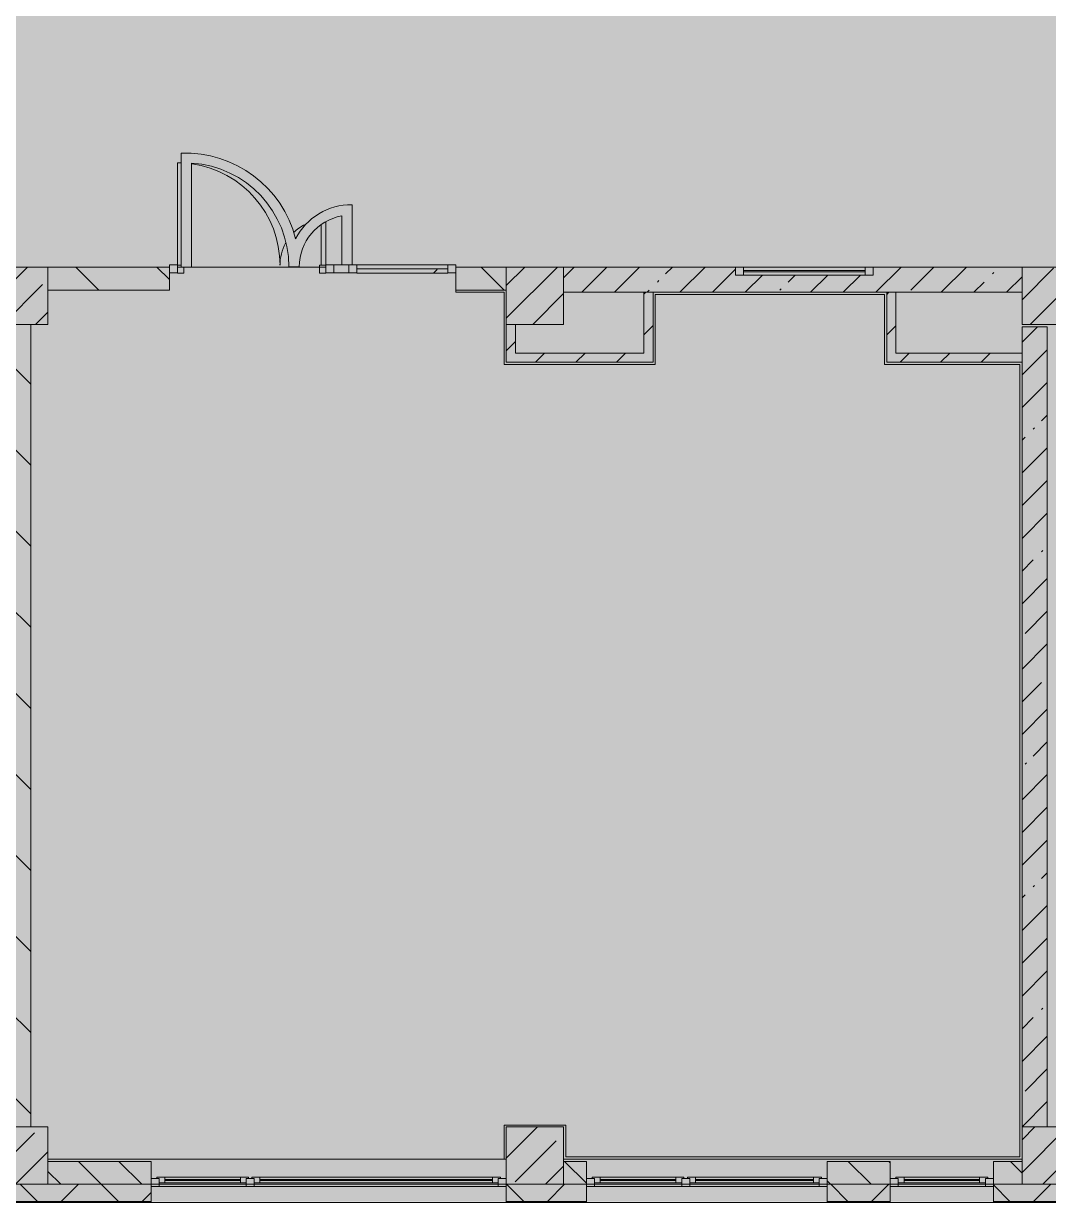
# Model space of a CAD drawing. Header units: millimetres. Extents: x 35111 to 235598, y -8553 to 29000.
# Drawn here: x 165285 to 174228, y -258 to 10024 of the extents above; entities that cross this region are included whole.
import ezdxf

# ---------------------------------------------------------------- set-up
doc = ezdxf.new("R2010")
doc.units = ezdxf.units.MM
doc.layers.add('A-DETL-GENF-3', color=7, linetype='Continuous', lineweight=9, true_color=0xc0c0c0, transparency=0.4)
for name, color, linetype, lineweight, true_color in [('A-DETL-GENF-5', 7, 'Continuous', 5, 0xb7b7b7), ('A-DOOR-3', 7, 'Continuous', 5, 0xe2e2e2), ('A-DOOR-4', 7, 'Continuous', 5, 0xb7b7b7), ('A-FLOR-1', 7, 'Continuous', 5, 0xb7b7b7), ('A-GLAZ-3', 7, 'Continuous', 5, 0x737373), ('A-GLAZ-CURT-2', 7, 'Continuous', 5, 0x737373), ('A-GLAZ-CWMG-2', 7, 'Continuous', 5, 0x737373), ('A-WALL-3', 7, 'Continuous', 5, 0x737373), ('A-WALL-4', 7, 'Continuous', 9, 0x737373), ('I-WALL-2', 7, 'Continuous', 5, 0x737373), ('S-COLS-2', 7, 'Continuous', 5, 0x737373)]:
    doc.layers.add(name, color=color, linetype=linetype, lineweight=lineweight, true_color=true_color)
for name, color, linetype, lineweight in [('A-GLAZ-CURT-3', 7, 'Continuous', 5), ('A-WALL', 7, 'Continuous', 9), ('A-WALL-2', 7, 'Continuous', 5), ('I-WALL-3', 7, 'Continuous', 5), ('S-COLS-1', 7, 'Continuous', 5)]:
    doc.layers.add(name, color=color, linetype=linetype, lineweight=lineweight)
pattern_1 = [(45, (108587.53, 0), (-285.1231, 285.1231), []), (45, (108872.65, 0), (-285.1231, 285.1231), [504.031, -100.806, 16.764, -84.042])]
pattern_2 = [(135, (108587.53, 0), (-353.5534, -353.5534), [])]
pattern_3 = [(45, (108587.53, 0), (-176.7767, 176.7767), [])]

# ---------------------------------------------------------------- blocks, each defined once
blk = doc.blocks.new('BSC_Колонна _Прямоугольная - 500х500-V191-3_9_2_птичка')
at = {"layer": 'S-COLS-1'}
h = blk.add_hatch(dxfattribs=at)
h.set_pattern_fill('FP_84', color=256, style=0, pattern_type=2)
h.set_pattern_definition([(45, (-61160, -7650), (-285.1231, 285.1231), []), (45, (-60874.88, -7650), (-285.123, 285.123), [504.031, -100.806, 16.764, -84.042])])
h.paths.add_polyline_path([(-250, -250), (250, -250), (250, 250), (-250, 250)])
at = {"layer": 'S-COLS-2'}
for p, q in [((250, 250), (-250, 250)), ((-250, 250), (-250, -250)), ((250, -250), (250, 250)), ((-250, -250), (250, -250))]:
    blk.add_line(p, q, dxfattribs=at)
blk = doc.blocks.new('BSC_Колонна _Прямоугольная - 500х500-V198-3_9_2_птичка')
at = {"layer": 'S-COLS-1'}
h = blk.add_hatch(dxfattribs=at)
h.set_pattern_fill('FP_91', color=256, style=0, pattern_type=2)
h.set_pattern_definition([(45, (-61160, -150), (-285.123, 285.123), []), (45, (-60874.88, -150), (-285.123, 285.123), [504.031, -100.806, 16.764, -84.042])])
h.paths.add_polyline_path([(-250, -250), (250, -250), (250, 250), (-250, 250)])
at = {"layer": 'S-COLS-2'}
for p, q in [((250, 250), (-250, 250)), ((-250, 250), (-250, -250)), ((250, -250), (250, 250)), ((-250, -250), (250, -250))]:
    blk.add_line(p, q, dxfattribs=at)
blk = doc.blocks.new('BSC_Колонна _Прямоугольная - 500х500-V199-3_9_2_птичка')
at = {"layer": 'S-COLS-1'}
h = blk.add_hatch(dxfattribs=at)
h.set_pattern_fill('FP_92', color=256, style=0, pattern_type=2)
h.set_pattern_definition([(45, (-65660, -150), (-285.1231, 285.1231), []), (45, (-65374.88, -150), (-285.1231, 285.1231), [504.031, -100.806, 16.764, -84.042])])
h.paths.add_polyline_path([(-250, -250), (250, -250), (250, 250), (-250, 250)])
at = {"layer": 'S-COLS-2'}
for p, q in [((250, 250), (-250, 250)), ((-250, 250), (-250, -250)), ((250, -250), (250, 250)), ((-250, -250), (250, -250))]:
    blk.add_line(p, q, dxfattribs=at)
blk = doc.blocks.new('BSC_Колонна _Прямоугольная - 500х500-V202-3_9_2_птичка')
at = {"layer": 'S-COLS-1'}
h = blk.add_hatch(dxfattribs=at)
h.set_pattern_fill('FP_95', color=256, style=0, pattern_type=2)
h.set_pattern_definition([(45, (-65660, -7650), (-285.1231, 285.1231), []), (45, (-65374.88, -7650), (-285.1231, 285.1231), [504.031, -100.806, 16.764, -84.042])])
h.paths.add_polyline_path([(-250, -250), (250, -250), (250, 22), (220, 22), (220, 30), (250, 30), (250, 250), (-250, 250), (-250, 30)])
at = {"layer": 'S-COLS-2'}
for p, q in [((220, 250), (-250, 250)), ((-250, 250), (-250, -250)), ((250, -250), (250, 22)), ((-250, -250), (250, -250))]:
    blk.add_line(p, q, dxfattribs=at)
blk = doc.blocks.new('BSC_Колонна _Прямоугольная - 500х500-V210-3_9_2_птичка')
at = {"layer": 'S-COLS-1'}
h = blk.add_hatch(dxfattribs=at)
h.set_pattern_fill('FP_112', color=256, style=0, pattern_type=2)
h.set_pattern_definition([(45, (-56660, -150), (-285.123, 285.123), []), (45, (-56374.88, -150), (-285.123, 285.123), [504.031, -100.806, 16.764, -84.042])])
h.paths.add_polyline_path([(-250, -250), (250, -250), (250, 250), (-250, 250), (-250, 80)])
at = {"layer": 'S-COLS-2'}
for p, q in [((250, 250), (-250, 250)), ((-250, 250), (-250, -250)), ((250, -250), (250, 250)), ((-250, -250), (250, -250))]:
    blk.add_line(p, q, dxfattribs=at)
blk = doc.blocks.new('BSC_Колонна _Прямоугольная - 500х500-V211-3_9_2_птичка')
at = {"layer": 'S-COLS-1'}
h = blk.add_hatch(dxfattribs=at)
h.set_pattern_fill('FP_113', color=256, style=0, pattern_type=2)
h.set_pattern_definition([(45, (-56660, -7650), (-285.123, 285.123), []), (45, (-56374.88, -7650), (-285.123, 285.123), [504.031, -100.806, 16.764, -84.042])])
h.paths.add_polyline_path([(-250, -250), (250, -250), (250, 250), (-250, 250)])
at = {"layer": 'S-COLS-2'}
for p, q in [((250, 250), (-250, 250)), ((-250, 250), (-250, -250)), ((250, -250), (250, 250)), ((-250, -250), (250, -250))]:
    blk.add_line(p, q, dxfattribs=at)
blk = doc.blocks.new('120_Окно_СКБ_2Ст - 120_Окно_СКБ_2Ст 3100х2500 _мал_створка слева_ 2-22446355-3_9_2_птичка')
at = {"layer": 'A-GLAZ-3'}
for p, q in [((-1550, -127), (-1550, -57)), ((-1550, -57), (-1480, -57)), ((1550, -57), (-1550, -57)), ((-1480, -57), (-1480, -127)), ((650, -87), (-1480, -87)), ((-1480, -87), (-1480, -127)), ((-1430, -137), (-1430, -87)), ((600, -137), (600, -87)), ((650, -127), (650, -57)), ((650, -57), (720, -57)), ((650, -127), (650, -87)), ((720, -57), (720, -127)), ((1480, -87), (720, -87)), ((720, -87), (720, -127)), ((770, -137), (770, -87)), ((1430, -137), (1430, -87)), ((1480, -127), (1480, -57)), ((1480, -57), (1550, -57)), ((1480, -127), (1480, -87)), ((1550, -57), (1550, -127)), ((-1480, -127), (-1550, -127)), ((-1550, -127), (-1500, -127)), ((-1480, -127), (-1500, -127)), ((-1500, -127), (-1500, -137)), ((-1500, -137), (670, -137)), ((670, -137), (-1500, -137)), ((-1430, -107), (600, -107)), ((600, -117), (-1430, -117)), ((720, -127), (650, -127)), ((670, -127), (650, -127)), ((670, -127), (700, -127)), ((670, -137), (670, -127)), ((720, -127), (700, -127)), ((700, -127), (700, -137)), ((700, -137), (1500, -137)), ((1500, -137), (700, -137)), ((770, -107), (1430, -107)), ((1430, -117), (770, -117)), ((1550, -127), (1480, -127)), ((1500, -127), (1480, -127)), ((1500, -127), (1550, -127)), ((1500, -137), (1500, -127))]:
    blk.add_line(p, q, dxfattribs=at)
blk = doc.blocks.new('120_Окно_СКБ_1Ст - 120_Окно_СКБ_1Ст 900х2500_h_-V217-3_9_2_птичка')
at = {"layer": 'A-GLAZ-3'}
for p, q in [((-450, -127), (-450, -57)), ((-450, -57), (-380, -57)), ((450, -57), (-450, -57)), ((-380, -57), (-380, -127)), ((380, -87), (-380, -87)), ((-380, -87), (-380, -127)), ((-330, -137), (-330, -87)), ((330, -137), (330, -87)), ((380, -127), (380, -57)), ((380, -57), (450, -57)), ((380, -127), (380, -87)), ((450, -57), (450, -127)), ((-380, -127), (-450, -127)), ((-450, -127), (-400, -127)), ((-380, -127), (-400, -127)), ((-400, -127), (-400, -137)), ((-400, -137), (400, -137)), ((400, -137), (-400, -137)), ((-330, -107), (330, -107)), ((330, -117), (-330, -117)), ((450, -127), (380, -127)), ((400, -127), (380, -127)), ((400, -127), (450, -127)), ((400, -137), (400, -127))]:
    blk.add_line(p, q, dxfattribs=at)
blk = doc.blocks.new('120_Окно_СКБ_2Ст - 120_Окно_СКБ_2Ст 2100х2400 _мал створка справа_-V218-3_9_2_птичка')
at = {"layer": 'A-GLAZ-3'}
for p, q in [((-1050, -127), (-1050, -57)), ((-1050, -57), (-980, -57)), ((1050, -57), (-1050, -57)), ((-980, -57), (-980, -127)), ((150, -87), (-980, -87)), ((-980, -87), (-980, -127)), ((-930, -137), (-930, -87)), ((100, -137), (100, -87)), ((150, -127), (150, -57)), ((150, -57), (220, -57)), ((150, -127), (150, -87)), ((220, -57), (220, -127)), ((980, -87), (220, -87)), ((220, -87), (220, -127)), ((270, -137), (270, -87)), ((930, -137), (930, -87)), ((980, -127), (980, -57)), ((980, -57), (1050, -57)), ((980, -127), (980, -87)), ((1050, -57), (1050, -127)), ((-980, -127), (-1050, -127)), ((-1050, -127), (-1000, -127)), ((-980, -127), (-1000, -127)), ((-1000, -127), (-1000, -137)), ((-1000, -137), (170, -137)), ((170, -137), (-1000, -137)), ((-930, -107), (100, -107)), ((100, -117), (-930, -117)), ((220, -127), (150, -127)), ((170, -127), (150, -127)), ((170, -127), (198, -127)), ((170, -137), (170, -127)), ((220, -127), (200, -127)), ((200, -127), (200, -137)), ((200, -137), (1000, -137)), ((1000, -137), (200, -137)), ((270, -107), (930, -107)), ((930, -117), (270, -117)), ((1050, -127), (980, -127)), ((1000, -127), (980, -127)), ((1000, -127), (1050, -127)), ((1000, -137), (1000, -127))]:
    blk.add_line(p, q, dxfattribs=at)
blk = doc.blocks.new('Прямоугольный импост - 50 x 70 мм-V351-3_9_2_птичка')
at = {"layer": 'A-GLAZ-CWMG-2'}
for p, q in [((-70, 35), (0, 35)), ((-70, -35), (-70, 35)), ((0, 35), (0, -35)), ((0, -35), (-70, -35))]:
    blk.add_line(p, q, dxfattribs=at)
blk = doc.blocks.new('Дверь_Витражная_остекление_ - ДВН_ДАО_Главный вход_1200 в свету-V360-3_9_2_птичка')
at = {"layer": 'A-DOOR-3'}
for points in [[(-647, 30), (-613, 35), (-613, 925), (-647, 921), (-647, 35)], [(607, 30), (647, 35), (647, 410), (607, 378), (607, 35)]]:
    blk.add_hatch(color=256, dxfattribs=at).paths.add_polyline_path(points)
at = {"layer": 'A-DETL-GENF-5'}
for p, q in [((-613, 925), (-647, 925)), ((-647, 925), (-647, 35)), ((607, 384), (607, 30)), ((647, 35), (647, 410)), ((-647, 30), (-613, 30)), ((-613, 30), (-647, 30)), ((-592, -40), (-592, 14)), ((592, -40), (592, 30)), ((592, 30), (647, 30)), ((607, 30), (647, 30)), ((-647, -40), (-592, -40)), ((647, -40), (592, -40))]:
    blk.add_line(p, q, dxfattribs=at)
at = {"layer": 'A-DOOR-4'}
for p, q in [((-647, 925), (-647, 35)), ((647, 410), (647, 35))]:
    blk.add_line(p, q, dxfattribs=at)
for centre, radius, start, end in [((-647, 30), 895, 87.7864, 90), ((-647, 30), 895, 360, 81.929), ((647, 30), 400, 116.9009, 134.5716), ((647, 30), 400, 151.2391, 180)]:
    blk.add_arc(centre, radius, start, end, dxfattribs=at)
blk = doc.blocks.new('Системная панель - Стемалит - 40мм-V353-3_9_2_птичка')
at = {"layer": 'A-GLAZ-CURT-2'}
for p, q in [((65, 35), (-65, 35)), ((-65, 35), (-65, -35)), ((65, -35), (65, 35)), ((-65, -35), (65, -35))]:
    blk.add_line(p, q, dxfattribs=at)
blk = doc.blocks.new('Прямоугольный импост - 50 x 70 мм-V354-3_9_2_птичка')
at = {"layer": 'A-GLAZ-CWMG-2'}
for p, q in [((-35, 35), (35, 35)), ((-35, -35), (-35, 35)), ((35, 35), (35, -35)), ((35, -35), (-35, -35))]:
    blk.add_line(p, q, dxfattribs=at)
blk = doc.blocks.new('Прямоугольный импост - 50 x 70 мм-V355-3_9_2_птичка')
at = {"layer": 'A-GLAZ-CWMG-2'}
for p, q in [((0, 35), (-70, 35)), ((-70, 35), (-70, -35)), ((0, -35), (0, 35)), ((-70, -35), (0, -35))]:
    blk.add_line(p, q, dxfattribs=at)
blk = doc.blocks.new('Системная панель - Стекло - 40мм-V361-3_9_2_птичка')
at = {"layer": 'A-GLAZ-CURT-3'}
h = blk.add_hatch(dxfattribs=at)
h.set_pattern_fill('FP_186', color=256, style=0, pattern_type=2)
h.set_pattern_definition([(45, (-60502.5, -7385.7), (-1414.214, 1414.214), [1000, -3000]), (45, (-61502.5, -7885.7), (-1414.214, 1414.214), [3000, -1000]), (45, (-59502.5, -8385.7), (-1414.214, 1414.214), [1000, -3000])])
h.paths.add_polyline_path([(398, -40), (398, 0), (-398, 0), (-398, -40), (-337, -40)])
at = {"layer": 'A-GLAZ-CURT-2'}
for p, q in [((398, 0), (-398, 0)), ((-398, 0), (-398, -40)), ((398, -40), (398, 0)), ((-398, -40), (398, -40))]:
    blk.add_line(p, q, dxfattribs=at)
blk = doc.blocks.new('Прямоугольный импост - 50 x 70 мм-V357-3_9_2_птичка')
at = {"layer": 'A-GLAZ-CWMG-2'}
for p, q in [((-35, 35), (35, 35)), ((-35, -35), (-35, 35)), ((35, 35), (35, -35)), ((35, -35), (-35, -35))]:
    blk.add_line(p, q, dxfattribs=at)
blk = doc.blocks.new('Прямоугольный импост - 50 x 70 мм-V358-3_9_2_птичка')
at = {"layer": 'A-GLAZ-CWMG-2'}
blk.add_line((42060, 7920), (41265, 7920), dxfattribs=at)
blk = doc.blocks.new('120_Окно_СКБ_1Ст - 120_Окно_СКБ_1Ст 400х1200 EI30-V364-3_9_2_птичка')
at = {"layer": 'A-GLAZ-3'}
for p, q in [((-600, 40), (-600, 110)), ((-600, 110), (-530, 110)), ((600, 110), (-600, 110)), ((-530, 110), (-530, 40)), ((530, 40), (530, 110)), ((530, 110), (600, 110)), ((600, 110), (600, 40)), ((-530, 40), (-600, 40)), ((-600, 40), (600, 40)), ((530, 80), (-530, 80)), ((530, 70), (-530, 70)), ((600, 40), (530, 40))]:
    blk.add_line(p, q, dxfattribs=at)

msp = doc.modelspace()

# ---------------------------------------------------------------- hatches: boundary and pattern name
at = {"layer": 'A-DETL-GENF-3'}
msp.add_hatch(color=256, dxfattribs=at).paths.add_polyline_path([(179439.5, -251.7), (184437.5, -251.7), (184437.5, 3288.3), (193157.5, 3288.3), (193157.5, 27348.3), (150497.5, 27348.3), (150497.5, 23888.3), (146897.6, 23888.3), (146897.6, -251.7), (178507.3, -251.7)])
at = {"layer": 'A-WALL-2'}
h = msp.add_hatch(dxfattribs=at)
h.set_pattern_fill('FP_103', color=256, style=0, pattern_type=2)
h.set_pattern_definition([(135, (108587.53, 0), (-176.7767, -176.7767), [])])
h.paths.add_polyline_path([(173846.3, -100), (173997.5, -100), (173997.5, 100), (173747.5, 100), (173747.5, -100)])
h.paths.add_polyline_path([(163592, -100), (164097.5, -100), (164097.5, 100), (163347.5, 100), (163347.5, -100)])
h.paths.add_polyline_path([(165497.5, -100), (166397.5, -100), (166397.5, 100), (165497.5, 100), (165497.5, -52.2)])
h.paths.add_polyline_path([(172847.5, -100), (172847.5, 100), (172297.5, 100), (172297.5, -100)])
h.paths.add_polyline_path([(169997.5, -100), (170197.5, -100), (170197.5, 100), (169997.5, 100), (169997.5, 42.9)])
h.paths.add_polyline_path([(156747.5, -100), (156747.5, 100), (156497.5, 100), (156497.5, -100)])
h.paths.add_polyline_path([(159597.5, -100), (159597.5, 100), (158847.5, 100), (158847.5, -100)])
h.paths.add_polyline_path([(152405.6, -100), (152897.5, -100), (152897.5, 100), (151997.5, 100), (151997.5, -100)])
h.paths.add_polyline_path([(160997.5, -100), (161247.5, -100), (161247.5, 100), (160997.5, 100), (160997.5, 33.3)])
h.paths.add_polyline_path([(151497.5, -100), (151497.5, 100), (151247.5, 100), (151247.5, -100)])
h.paths.add_polyline_path([(150347.5, -100), (150347.5, 100), (149727.5, 100), (149727.5, -100)])
h.paths.add_polyline_path([(147077.5, -100), (147127.5, -100), (147127.5, 100), (147077.5, 100)])
h = msp.add_hatch(dxfattribs=at)
h.set_pattern_fill('FP_105', color=256, style=0, pattern_type=2)
h.set_pattern_definition([(45, (108587.53, 0), (-353.5534, 353.5534), []), (135, (108587.53, 0), (-353.5534, -353.5534), [])])
h.paths.add_polyline_path([(179247.5, -250), (179247.5, -100), (175647.5, -100), (175647.5, -250), (178507.3, -250)])
h.paths.add_polyline_path([(184287.5, -250), (184287.5, -100), (180147.5, -100), (180147.5, -250), (184100.5, -250)])
h.paths.add_polyline_path([(166388.6, -250), (166397.5, -250), (166397.5, -100), (165214.6, -100), (165214.6, -250), (165456.4, -250)])
h.paths.add_polyline_path([(169997.5, -250), (170197.5, -250), (170197.5, -100), (169497.5, -100), (169497.5, -250)])
h.paths.add_polyline_path([(172297.5, -250), (172847.5, -250), (172847.5, -100), (172297.5, -100)])
h.paths.add_polyline_path([(174497.5, -250), (174747.5, -250), (174747.5, -100), (173747.5, -100), (173747.5, -250), (173997.5, -250)])
at = {"layer": 'I-WALL-3'}
h = msp.add_hatch(dxfattribs=at)
h.set_pattern_fill('FP_104', color=256, style=0, pattern_type=2)
h.set_pattern_definition(pattern_2)
h.paths.add_polyline_path([(169185.2, 7700), (169497.5, 7700), (169497.5, 7900), (169057.5, 7900), (169057.5, 7700)])
h.paths.add_polyline_path([(165497.5, 7700), (166557.5, 7700), (166557.5, 7900), (165497.5, 7900)])
h = msp.add_hatch(dxfattribs=at)
h.set_pattern_fill('FP_101', color=256, style=0, pattern_type=2)
h.set_pattern_definition(pattern_1)
h.paths.add_polyline_path([(170777.5, 7680), (173997.5, 7680), (173997.5, 7900), (172697.5, 7900), (172697.5, 7830), (171497.5, 7830), (171497.5, 7900), (169997.5, 7900), (169997.5, 7680), (170697.5, 7680)])
h = msp.add_hatch(dxfattribs=at)
h.set_pattern_fill('FP_106', color=256, style=0, pattern_type=2)
h.set_pattern_definition(pattern_3)
h.paths.add_polyline_path([(170777.5, 7150), (170777.5, 7680), (170697.5, 7680), (170697.5, 7150)])
h = msp.add_hatch(dxfattribs=at)
h.set_pattern_fill('FP_106', color=256, style=0, pattern_type=2)
h.set_pattern_definition(pattern_3)
h.paths.add_polyline_path([(172897.5, 7070), (172897.5, 7680), (172817.5, 7680), (172817.5, 7070)])
h = msp.add_hatch(dxfattribs=at)
h.set_pattern_fill('FP_104', color=256, style=0, pattern_type=2)
h.set_pattern_definition(pattern_2)
h.paths.add_polyline_path([(165148.2, 400), (165348.2, 400), (165348.2, 7400), (165148.2, 7400), (165148.2, 808.9)])
h = msp.add_hatch(dxfattribs=at)
h.set_pattern_fill('FP_106', color=256, style=0, pattern_type=2)
h.set_pattern_definition(pattern_3)
h.paths.add_polyline_path([(169577.5, 7150), (169577.5, 7400), (169497.5, 7400), (169497.5, 7150)])
h = msp.add_hatch(dxfattribs=at)
h.set_pattern_fill('FP_101', color=256, style=0, pattern_type=2)
h.set_pattern_definition(pattern_1)
h.paths.add_polyline_path([(173997.5, 400), (174217.5, 400), (174217.5, 7380), (173997.5, 7380), (173997.5, 808.9)])
h = msp.add_hatch(dxfattribs=at)
h.set_pattern_fill('FP_106', color=256, style=0, pattern_type=2)
h.set_pattern_definition(pattern_3)
h.paths.add_polyline_path([(169497.5, 7070), (170777.5, 7070), (170777.5, 7150), (169497.5, 7150)])
h = msp.add_hatch(dxfattribs=at)
h.set_pattern_fill('FP_106', color=256, style=0, pattern_type=2)
h.set_pattern_definition(pattern_3)
h.paths.add_polyline_path([(173997.5, 7070), (173997.5, 7150), (172897.5, 7150), (172897.5, 7070), (172914.1, 7070)])

# ---------------------------------------------------------------- linework, layer by layer
at = {"layer": 'A-FLOR-1'}
for p, q in [((166661.5, 8894.4), (166661.5, 7900)), ((166751.5, 7900), (166751.5, 8806.8)), ((168151.7, 7920.7), (168151.7, 8443.9)), ((168061.7, 8346.4), (168061.7, 7920.7)), ((166661.5, 7900), (166627.5, 7900)), ((166661.5, 7900), (166751.5, 7900)), ((167922.5, 7900), (166751.5, 7900)), ((167600.2, 7903.5), (167690.2, 7903.5)), ((169057.5, 7680), (169057.5, 7700)), ((169477.5, 7680), (169057.5, 7680)), ((169477.5, 7050), (169477.5, 7680)), ((172797.5, 7660), (170797.5, 7660)), ((170797.5, 7660), (170797.5, 7050)), ((172797.5, 7050), (172797.5, 7660)), ((170797.5, 7050), (169477.5, 7050)), ((173977.5, 7050), (172797.5, 7050)), ((173977.5, 140), (173977.5, 7050)), ((169477.5, 120), (169477.5, 415)), ((169477.5, 415), (170017.5, 415)), ((170017.5, 415), (170017.5, 140)), ((170017.5, 140), (173977.5, 140))]:
    msp.add_line(p, q, dxfattribs=at)
for centre, radius, start, end in [((166695.2, 7900), 995, 14.33829, 91.93805), ((166695.2, 7903.5), 905, 360, 86.42904), ((168144.2, 7900), 544, 89.21005, 153.06648), ((168144.2, 7900), 454, 100.46985, 179.55829)]:
    msp.add_arc(centre, radius, start, end, dxfattribs=at)
at = {"layer": 'A-WALL'}
for p, q in [((164997.5, -253), (166397.5, -253)), ((169497.5, -253), (170197.5, -253)), ((172297.5, -253), (172847.5, -253)), ((173747.5, -253), (174747.5, -253))]:
    msp.add_line(p, q, dxfattribs=at)
at = {"layer": 'A-WALL-2'}
for q in [(158847.5, -258), (184445.5, -258)]:
    msp.add_line((172847.5, -258), q, dxfattribs=at)
at = {"layer": 'A-WALL-3'}
for p, q in [((166397.5, 100), (165497.5, 100)), ((166397.5, -258), (166397.5, 100)), ((170197.5, 100), (169997.5, 100)), ((170197.5, -258), (170197.5, 100)), ((172847.5, 100), (172297.5, 100)), ((172297.5, 100), (172297.5, -258)), ((172847.5, -258), (172847.5, 100)), ((173997.5, 100), (173747.5, 100)), ((173747.5, 100), (173747.5, -258)), ((166397.5, -100), (169497.5, -100)), ((169497.5, -100), (169497.5, -258)), ((170197.5, -100), (172297.5, -100)), ((172847.5, -100), (173747.5, -100))]:
    msp.add_line(p, q, dxfattribs=at)
at = {"layer": 'A-WALL-4'}
for p, q in [((170777.5, 7680), (170697.5, 7680)), ((172897.5, 7680), (172817.5, 7680)), ((173997.5, 7070), (173997.5, 7150)), ((165497.5, -100), (166397.5, -100)), ((169997.5, -100), (170197.5, -100)), ((172297.5, -100), (172847.5, -100)), ((173997.5, -100), (173747.5, -100)), ((164997.5, -250), (166397.5, -250)), ((169497.5, -250), (170197.5, -250)), ((172297.5, -250), (172847.5, -250)), ((173747.5, -250), (174747.5, -250))]:
    msp.add_line(p, q, dxfattribs=at)
at = {"layer": 'I-WALL-2'}
for p, q in [((166557.5, 7900), (165497.5, 7900)), ((166557.5, 7700), (166557.5, 7900)), ((169497.5, 7900), (169057.5, 7900)), ((169057.5, 7900), (169057.5, 7700)), ((171497.5, 7900), (169997.5, 7900)), ((173997.5, 7900), (172697.5, 7900)), ((165497.5, 7700), (166557.5, 7700)), ((169057.5, 7700), (169497.5, 7700)), ((169997.5, 7680), (170697.5, 7680)), ((170697.5, 7680), (170697.5, 7150)), ((170777.5, 7070), (170777.5, 7680)), ((170777.5, 7680), (172817.5, 7680)), ((172817.5, 7680), (172817.5, 7070)), ((172897.5, 7150), (172897.5, 7680)), ((172897.5, 7680), (173997.5, 7680)), ((165348.2, 400), (165348.2, 7400)), ((169497.5, 7400), (169497.5, 7070)), ((169577.5, 7150), (169577.5, 7400)), ((173997.5, 7380), (173997.5, 7150)), ((174217.5, 7380), (173997.5, 7380)), ((174217.5, 400), (174217.5, 7380)), ((170697.5, 7150), (169577.5, 7150)), ((173997.5, 7150), (172897.5, 7150)), ((169497.5, 7070), (170777.5, 7070)), ((172817.5, 7070), (173997.5, 7070)), ((173997.5, 7070), (173997.5, 400)), ((165497.5, 120), (169497.5, 120)), ((169997.5, 120), (173997.5, 120))]:
    msp.add_line(p, q, dxfattribs=at)

# ---------------------------------------------------------------- block references
at = {"layer": 'A-DOOR-4'}
msp.add_blockref('Дверь_Витражная_остекление_ - ДВН_ДАО_Главный вход_1200 в свету-V360-3_9_2_птичка', (167275, 7885.7), dxfattribs=at)
at = {"layer": 'A-GLAZ-3'}
msp.add_blockref('120_Окно_СКБ_1Ст - 120_Окно_СКБ_1Ст 400х1200 EI30-V364-3_9_2_птичка', (172097.5, 7790), dxfattribs=at)
at = {"layer": 'A-GLAZ-3', "rotation": 180}
for name, p in [('120_Окно_СКБ_2Ст - 120_Окно_СКБ_2Ст 3100х2500 _мал_створка слева_ 2-22446355-3_9_2_птичка', (167947.5, -175)), ('120_Окно_СКБ_2Ст - 120_Окно_СКБ_2Ст 2100х2400 _мал створка справа_-V218-3_9_2_птичка', (171247.5, -175)), ('120_Окно_СКБ_1Ст - 120_Окно_СКБ_1Ст 900х2500_h_-V217-3_9_2_птичка', (173297.5, -175))]:
    msp.add_blockref(name, p, dxfattribs=at)
at = {"layer": 'A-GLAZ-CURT-2'}
for name, p in [('Системная панель - Стемалит - 40мм-V353-3_9_2_птичка', (168057.5, 7885.7)), ('Системная панель - Стекло - 40мм-V361-3_9_2_птичка', (168590, 7885.7))]:
    msp.add_blockref(name, p, dxfattribs=at)
at = {"layer": 'A-GLAZ-CWMG-2', "rotation": 180}
msp.add_blockref('Прямоугольный импост - 50 x 70 мм-V355-3_9_2_птичка', (166557.5, 7885.7), dxfattribs=at)
at = {"layer": 'A-GLAZ-CWMG-2', "extrusion": (0, 0, -1), "rotation": 180}
for name, p in [('Прямоугольный импост - 50 x 70 мм-V354-3_9_2_птичка', (-167957.5, 7885.7)), ('Прямоугольный импост - 50 x 70 мм-V357-3_9_2_птичка', (-168157.5, 7885.7)), ('Прямоугольный импост - 50 x 70 мм-V351-3_9_2_птичка', (-169057.5, 7885.7))]:
    msp.add_blockref(name, p, dxfattribs=at)
at = {"layer": 'A-GLAZ-CWMG-2'}
msp.add_blockref('Прямоугольный импост - 50 x 70 мм-V358-3_9_2_птичка', (126927.5, 0.7), dxfattribs=at)
at = {"layer": 'S-COLS-2'}
for name, p in [('BSC_Колонна _Прямоугольная - 500х500-V211-3_9_2_птичка', (165247.5, 7650)), ('BSC_Колонна _Прямоугольная - 500х500-V191-3_9_2_птичка', (169747.5, 7650)), ('BSC_Колонна _Прямоугольная - 500х500-V202-3_9_2_птичка', (174247.5, 7650)), ('BSC_Колонна _Прямоугольная - 500х500-V210-3_9_2_птичка', (165247.5, 150)), ('BSC_Колонна _Прямоугольная - 500х500-V198-3_9_2_птичка', (169747.5, 150)), ('BSC_Колонна _Прямоугольная - 500х500-V199-3_9_2_птичка', (174247.5, 150))]:
    msp.add_blockref(name, p, dxfattribs=at)

doc.saveas('drawing.dxf')
